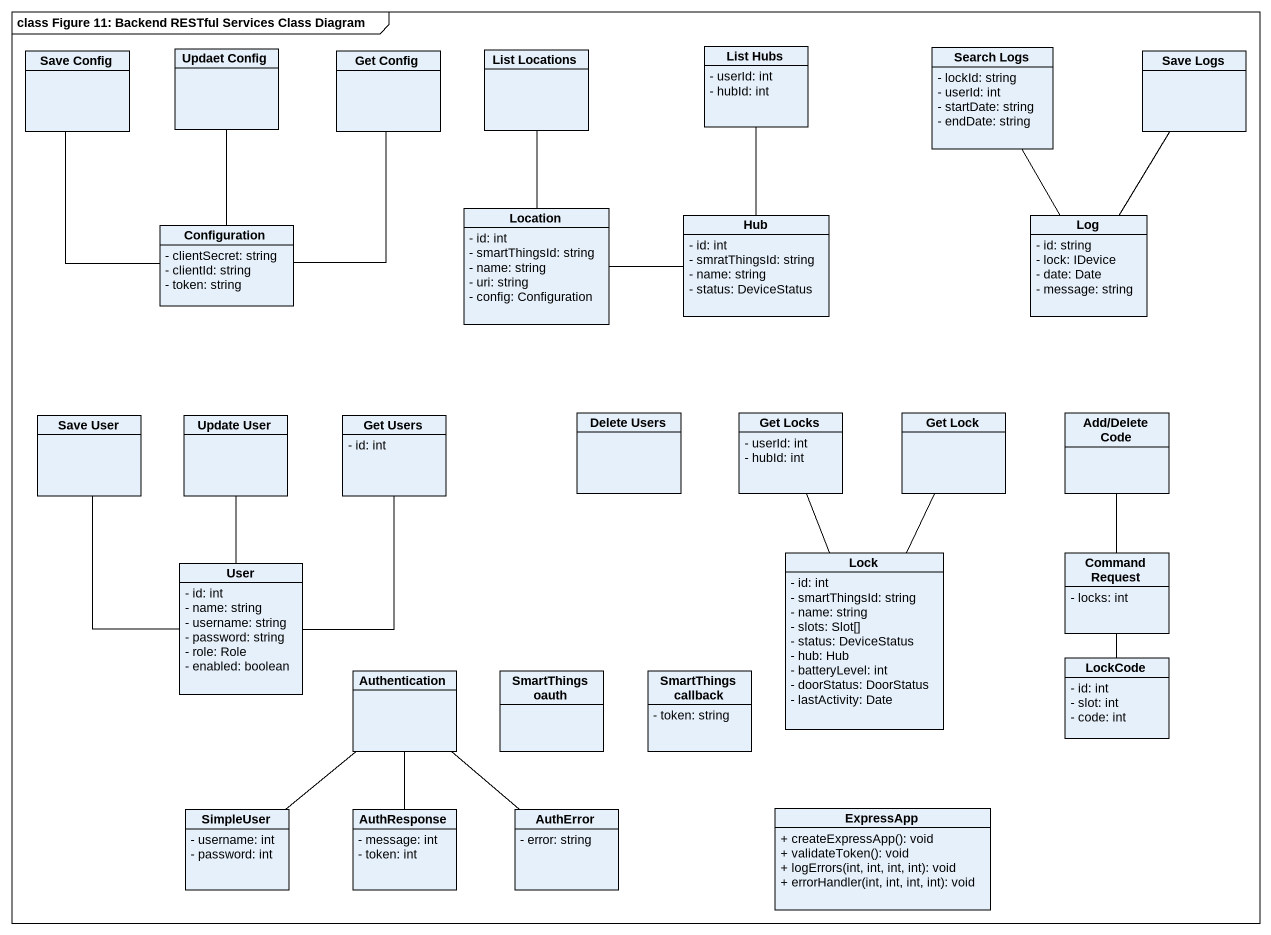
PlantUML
@startuml
mainframe class Figure 11: Backend RESTful Services Class Diagram
hide circle
hide empty members
skinparam classAttributeIconSize 0
class "Updaet Config" as Updaet_Config
class "List Locations" as List_Locations
class "List Hubs" as List_Hubs {
  - userId: int
  - hubId: int
}
class "Search Logs" as Search_Logs {
  - lockId: string
  - userId: int
  - startDate: string
  - endDate: string
}
class "Save Config" as Save_Config
class "Get Config" as Get_Config
class "Save Logs" as Save_Logs
class Configuration {
  - clientSecret: string
  - clientId: string
  - token: string
}
class Location {
  - id: int
  - smartThingsId: string
  - name: string
  - uri: string
  - config: Configuration
}
class Hub {
  - id: int
  - smratThingsId: string
  - name: string
  - status: DeviceStatus
}
class Log {
  - id: string
  - lock: IDevice
  - date: Date
  - message: string
}
class "Delete Users" as Delete_Users
class "Get Locks" as Get_Locks {
  - userId: int
  - hubId: int
}
class "Get Lock" as Get_Lock
class "Add/Delete Code" as Add_Delete_Code
class "Save User" as Save_User
class "Update User" as Update_User
class "Get Users" as Get_Users {
  - id: int
}
class User {
  - id: int
  - name: string
  - username: string
  - password: string
  - role: Role
  - enabled: boolean
}
class Lock {
  - id: int
  - smartThingsId: string
  - name: string
  - slots: Slot[]
  - status: DeviceStatus
  - hub: Hub
  - batteryLevel: int
  - doorStatus: DoorStatus
  - lastActivity: Date
}
class "Command Request" as Command_Request {
  - locks: int
}
class Authentication
class "SmartThings oauth" as SmartThings_oauth
class "SmartThings callback" as SmartThings_callback {
  - token: string
}
class LockCode {
  - id: int
  - slot: int
  - code: int
}
class SimpleUser {
  - username: int
  - password: int
}
class AuthResponse {
  - message: int
  - token: int
}
class AuthError {
  - error: string
}
class ExpressApp {
  + createExpressApp(): void
  + validateToken(): void
  + logErrors(int, int, int, int): void
  + errorHandler(int, int, int, int): void
}
List_Locations -- Location
Search_Logs -- Log
Configuration -up- Updaet_Config
Configuration -up- Save_Config
Configuration -up- Get_Config
Location -right- Hub
Hub -up- List_Hubs
Log -up- Save_Logs
User -up- Save_User
User -up- Update_User
User -up- Get_Users
Lock -up- Get_Locks
Lock -up- Get_Lock
Command_Request -up- Add_Delete_Code
LockCode -up- Command_Request
SimpleUser -up- Authentication
AuthResponse -up- Authentication
AuthError -up- Authentication
@enduml
